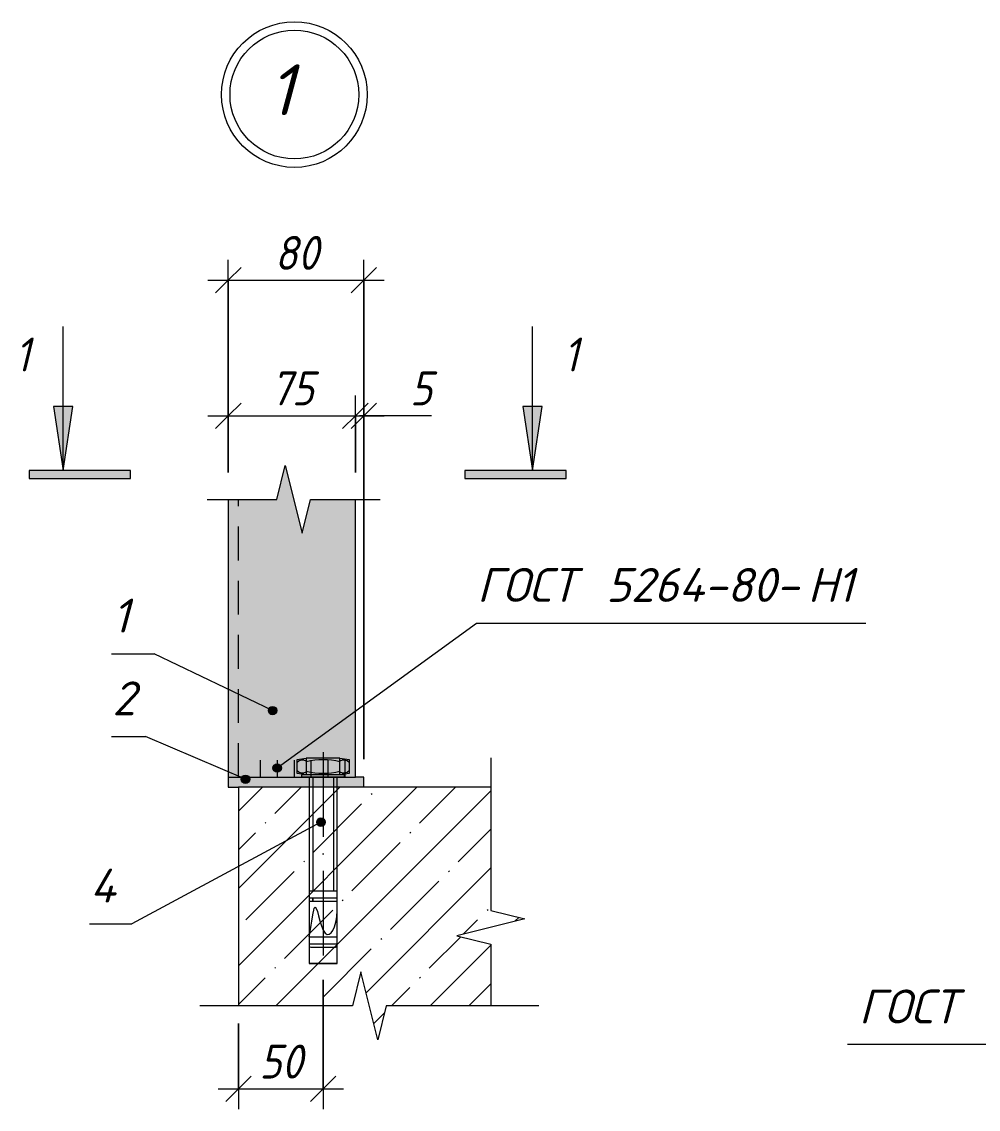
# Model space of a CAD drawing. Header units: millimetres. Extents: x -508 to 38670, y -99 to 8560.
# Drawn here: x 14500 to 15065, y 4120 to 4762 of the extents above; entities that cross this region are included whole.
import ezdxf

# ---------------------------------------------------------------- set-up
doc = ezdxf.new("R2010")
doc.units = ezdxf.units.MM
doc.linetypes.add('200_ШТРИХ_ш1п0_6_', pattern=[32, 20, -12])
doc.linetypes.add('50_200_ШТРИХ_1Т_ш5_п1_п1_', pattern=[70, 50, -10, 0, -10])
for name, color, linetype, lineweight in [('A-ANNO-DIMS', 7, 'Continuous', 9), ('A-ANNO-DIMS-10', 7, 'Continuous', 9), ('A-ANNO-NOTE', 7, 'Continuous', 9), ('A-DETL', 7, 'Continuous', 9), ('A-DETL-1', 7, 'Continuous', 5), ('A-DETL-2', 7, '200_ШТРИХ_ш1п0_6_', 5), ('A-DETL-3', 7, 'Continuous', 20), ('A-DETL-4', 7, '50_200_ШТРИХ_1Т_ш5_п1_п1_', 5), ('A-DETL-GENF', 7, 'Continuous', 9), ('A-DETL-GENF-1', 7, 'Continuous', 5), ('G-ANNO-TEXT', 7, 'Continuous', 9)]:
    doc.layers.add(name, color=color, linetype=linetype, lineweight=lineweight)
doc.layers.add('A-DETL-GENF-2', color=7, linetype='Continuous', lineweight=9, true_color=0xffffff)
doc.styles.add('ISOCPEUR_B_I', font='', dxfattribs={"height": 30})
doc.styles.add('ISOCPEUR_I_2', font='isocpeui.ttf', dxfattribs={"width": 0.9, "height": 20})
doc.styles.add('ISOCPEUR_I_4', font='isocpeui.ttf', dxfattribs={"height": 20})
doc.styles.get('ISOCPEUR_B_I').set_extended_font_data('ISOCPEUR', italic=True, bold=True)
doc.dimstyles.new('ISO-2_0_0_9К_СРЕДНИЙ_1', dxfattribs={"dimscale": 304.8, "dimtxt": 19.919624, "dimasz": 0.049213, "dimexe": 0.03937, "dimexo": 0, "dimgap": 0, "dimtad": 1, "dimdec": 0, "dimzin": 0, "dimdsep": 46, "dimtxsty": 'ISOCPEUR_I_2', "dimblk1": 'OBLIQUE', "dimblk2": 'OBLIQUE', "dimsah": 1, "dimcen": 0.09, "dimdle": 0.03937, "dimazin": 0, "dimtfac": 1, "dimtdec": 4, "dimtix": 1, "dimtmove": 0, "dimatfit": 3, "dimfxl": 1, "dimtvp": 1, "dimtolj": 1, "dimtzin": 0, "dimarcsym": 2})
doc.dimstyles.new('ISO-2_0_0_9К_СРЕДНИЙ_2', dxfattribs={"dimscale": 304.8, "dimtxt": 19.919624, "dimasz": 0.049213, "dimexe": 0.03937, "dimexo": 0, "dimgap": 0, "dimtad": 1, "dimdec": 0, "dimzin": 0, "dimdsep": 46, "dimtxsty": 'ISOCPEUR_I_2', "dimblk1": 'OBLIQUE', "dimblk2": 'OBLIQUE', "dimsah": 1, "dimcen": 0.09, "dimdle": 0.03937, "dimazin": 0, "dimtfac": 1, "dimtdec": 4, "dimtix": 1, "dimtmove": 1, "dimatfit": 3, "dimfxl": 1, "dimtvp": 1, "dimtolj": 1, "dimtzin": 0, "dimarcsym": 2})

# ---------------------------------------------------------------- blocks, each defined once
blk = doc.blocks.new('DET_Линия разрыва - Линия разрыва-17294155-АР1_Фахверк из 2-х уголков Ф-11_ Ф-18-Ф-21_Узлы 2 эт_')
at = {"layer": 'A-DETL-GENF'}
for p, q in [((-5, 20), (-10, 0)), ((5, -20), (-5, 20)), ((-10, 0), (-46.35, 0)), ((10, 0), (5, -20)), ((100, 0), (10, 0))]:
    blk.add_line(p, q, dxfattribs=at)
blk = doc.blocks.new('DET_Линия разрыва - Линия разрыва-V17-АР1_Фахверк из 2-х уголков Ф-11_ Ф-18-Ф-21_Узлы 2 эт_')
at = {"layer": 'A-DETL-GENF'}
for p, q in [((-5, 20), (-10, 0)), ((5, -20), (-5, 20)), ((-10, 0), (-100, 0)), ((10, 0), (5, -20)), ((100, 0), (10, 0))]:
    blk.add_line(p, q, dxfattribs=at)
blk = doc.blocks.new('DET_Линия разрыва - Линия разрыва-30620828-АР1_Фахверк из 2-х уголков Ф-11_ Ф-18-Ф-21_Узлы 2 эт_')
at = {"layer": 'A-DETL-GENF'}
for p, q in [((-5, 20), (-10, 0)), ((5, -20), (-5, 20)), ((-10, 0), (-51.14, 0)), ((10, 0), (5, -20)), ((51.14, 0), (10, 0))]:
    blk.add_line(p, q, dxfattribs=at)
blk = doc.blocks.new('_AT__Текстовая выноска 2_0 - _AT__Текстовая выноска 2_0-30620700-АР1_Фахверк из 2-х уголков Ф-11_ Ф-18-Ф-21_Узлы 2 эт_')
at = {"layer": 'A-ANNO-NOTE'}
blk.add_line((0, 0), (23, 0), dxfattribs=at)
blk = doc.blocks.new('DIMBLOCK197-АР1_Фахверк из 2-х уголков Ф-11_ Ф-18-Ф-21_Узлы 2 эт_')
at = {"layer": 'A-ANNO-DIMS-10'}
for p, q in [((14622.09, 4524.58), (14622.09, 4541.02)), ((14697.09, 4495.41), (14697.09, 4541.02)), ((14610.09, 4529.02), (14697.09, 4529.02)), ((14622.09, 4529.02), (14622.09, 4524.58)), ((14697.09, 4529.02), (14697.09, 4495.41))]:
    blk.add_line(p, q, dxfattribs=at)
at = {"layer": 'A-ANNO-DIMS-10', "lineweight": 20}
for p, q in [((14622.09, 4529.02), (14629.59, 4536.52)), ((14697.09, 4529.02), (14704.59, 4536.52)), ((14622.09, 4529.02), (14614.59, 4521.52)), ((14697.09, 4529.02), (14689.59, 4521.52))]:
    blk.add_line(p, q, dxfattribs=at)
at = {"layer": 'A-ANNO-DIMS-10', "color": 0, "insert": (14646.95, 4555.15), "char_height": 20, "width": 30.3391, "attachment_point": 1, "line_spacing_factor": 1.149209, "style": 'ISOCPEUR_I_2'}
blk.add_mtext('75', dxfattribs=at)
blk = doc.blocks.new('_Oblique')
at = {"color": 0, "linetype": 'ByBlock', "lineweight": -2}
blk.add_line((-0.5, -0.5), (0.5, 0.5), dxfattribs=at)
blk = doc.blocks.new('DIMBLOCK198-АР1_Фахверк из 2-х уголков Ф-11_ Ф-18-Ф-21_Узлы 2 эт_')
at = {"layer": 'A-ANNO-DIMS-10'}
for p, q in [((14697.09, 4495.41), (14697.09, 4541.02)), ((14702.09, 4495.77), (14702.09, 4541.02)), ((14697.09, 4529.02), (14714.09, 4529.02)), ((14697.09, 4529.02), (14697.09, 4495.41)), ((14729.37, 4529.02), (14699.59, 4529.02)), ((14702.09, 4529.02), (14702.09, 4495.77)), ((14742.01, 4529.02), (14729.37, 4529.02))]:
    blk.add_line(p, q, dxfattribs=at)
at = {"layer": 'A-ANNO-DIMS-10', "lineweight": 20}
for p, q in [((14697.09, 4529.02), (14704.59, 4536.52)), ((14702.09, 4529.02), (14709.59, 4536.52)), ((14697.09, 4529.02), (14689.59, 4521.52)), ((14702.09, 4529.02), (14694.59, 4521.52))]:
    blk.add_line(p, q, dxfattribs=at)
at = {"layer": 'A-ANNO-DIMS-10', "color": 0, "insert": (14729.37, 4555.15), "char_height": 20, "width": 15.1696, "attachment_point": 1, "line_spacing_factor": 1.149209, "style": 'ISOCPEUR_I_2'}
blk.add_mtext('\\fISOCPEUR|b0|i1|c204|p34|;\\W.9;5', dxfattribs=at)
blk = doc.blocks.new('DIMBLOCK199-АР1_Фахверк из 2-х уголков Ф-11_ Ф-18-Ф-21_Узлы 2 эт_')
at = {"layer": 'A-ANNO-DIMS-10'}
for p, q in [((14622.09, 4495.41), (14622.09, 4621.02)), ((14702.09, 4326.34), (14702.09, 4621.02)), ((14610.09, 4609.02), (14714.09, 4609.02)), ((14622.09, 4609.02), (14622.09, 4495.41)), ((14702.09, 4609.02), (14702.09, 4326.34))]:
    blk.add_line(p, q, dxfattribs=at)
at = {"layer": 'A-ANNO-DIMS-10', "lineweight": 20}
for p, q in [((14622.09, 4609.02), (14629.59, 4616.52)), ((14702.09, 4609.02), (14709.59, 4616.52)), ((14622.09, 4609.02), (14614.59, 4601.52)), ((14702.09, 4609.02), (14694.59, 4601.52))]:
    blk.add_line(p, q, dxfattribs=at)
at = {"layer": 'A-ANNO-DIMS-10', "color": 0, "insert": (14649.45, 4635.15), "char_height": 20, "width": 30.3391, "attachment_point": 1, "line_spacing_factor": 1.149209, "style": 'ISOCPEUR_I_2'}
blk.add_mtext('80', dxfattribs=at)
blk = doc.blocks.new('DIMBLOCK200-АР1_Фахверк из 2-х уголков Ф-11_ Ф-18-Ф-21_Узлы 2 эт_')
at = {"layer": 'A-ANNO-DIMS-10'}
for p, q in [((14678.06, 4196.07), (14678.06, 4119.59)), ((14678.06, 4131.59), (14678.06, 4196.07)), ((14628.09, 4170.16), (14628.09, 4119.59)), ((14628.09, 4131.59), (14628.09, 4170.16)), ((14616.09, 4131.59), (14690.06, 4131.59))]:
    blk.add_line(p, q, dxfattribs=at)
at = {"layer": 'A-ANNO-DIMS-10', "lineweight": 20}
for p, q in [((14628.09, 4131.59), (14635.59, 4139.09)), ((14678.06, 4131.59), (14685.56, 4139.09)), ((14628.09, 4131.59), (14620.59, 4124.09)), ((14678.06, 4131.59), (14670.56, 4124.09))]:
    blk.add_line(p, q, dxfattribs=at)
at = {"layer": 'A-ANNO-DIMS-10', "color": 0, "insert": (14640.43, 4157.72), "char_height": 20, "width": 30.3391, "attachment_point": 1, "line_spacing_factor": 1.149209, "style": 'ISOCPEUR_I_2'}
blk.add_mtext('50', dxfattribs=at)
blk = doc.blocks.new('_AT__Текстовая выноска 2_0 - _AT__Текстовая выноска 2_0-30620701-АР1_Фахверк из 2-х уголков Ф-11_ Ф-18-Ф-21_Узлы 2 эт_')
at = {"layer": 'A-ANNO-NOTE'}
blk.add_line((0, 0), (23, 0), dxfattribs=at)
blk = doc.blocks.new('_AT__Текстовая выноска1 - _AT__Текстовая выноска-30601250-АР1_Фахверк из 2-х уголков Ф-11_ Ф-18-Ф-21_Узлы 2 эт_')
at = {"layer": 'A-ANNO-NOTE'}
blk.add_line((0, 0), (2, 0), dxfattribs=at)
blk = doc.blocks.new('_AT__Текстовая выноска1 - _AT__Текстовая выноска-30601245-АР1_Фахверк из 2-х уголков Ф-11_ Ф-18-Ф-21_Узлы 2 эт_')
at = {"layer": 'A-ANNO-NOTE'}
blk.add_line((0, 0), (2.5, 0), dxfattribs=at)

msp = doc.modelspace()

# ---------------------------------------------------------------- hatches: boundary and pattern name
at = {"layer": 'A-ANNO-NOTE'}
h = msp.add_hatch(color=256, dxfattribs=at)
edge = h.paths.add_edge_path(flags=0)
edge.add_arc((14648.25, 4354.94), 2.5, 0, 360)
h = msp.add_hatch(color=256, dxfattribs=at)
edge = h.paths.add_edge_path(flags=0)
edge.add_arc((14650.96, 4321.05), 2.5, 0, 360)
h = msp.add_hatch(color=256, dxfattribs=at)
edge = h.paths.add_edge_path(flags=0)
edge.add_arc((14632.28, 4314.4), 2.5, 0, 360)
h = msp.add_hatch(color=256, dxfattribs=at)
edge = h.paths.add_edge_path(flags=0)
edge.add_arc((14676.79, 4289.1), 2.5, 0, 360)
at = {"layer": 'A-DETL-GENF'}
for points in [[(14524.56, 4496.73), (14530.21, 4534.45), (14518.9, 4534.45), (14520.38, 4524.58)], [(14801.63, 4496.73), (14807.29, 4534.45), (14795.97, 4534.45), (14797.09, 4526.97)], [(14525.26, 4492.04), (14564.43, 4492.04), (14564.43, 4496.73), (14504.56, 4496.73), (14504.56, 4492.04), (14524.56, 4492.04)], [(14777.09, 4492.04), (14821.63, 4492.04), (14821.63, 4496.73), (14761.75, 4496.73), (14761.75, 4492.04)]]:
    msp.add_hatch(color=256, dxfattribs=at).paths.add_polyline_path(points, flags=0)
at = {"layer": 'A-DETL-GENF-1'}
h = msp.add_hatch(dxfattribs=at)
h.set_pattern_fill('FP_14', color=256, style=0, pattern_type=2)
h.set_pattern_definition([(45, (9420.183, 0), (-22.80985, 22.80985), []), (45, (9442.993, 0), (-22.80985, 22.80985), [40.323, -8.065, 0.671, -7.394])])
h.paths.add_polyline_path([(14710.36, 4160.64), (14715.36, 4180.64), (14777.09, 4180.64), (14777.09, 4217), (14757.09, 4222), (14797.09, 4232), (14777.09, 4237), (14777.09, 4309.64), (14628.09, 4309.64), (14628.09, 4180.64), (14695.36, 4180.64), (14700.36, 4200.64), (14705.36, 4180.64)], flags=0)
at = {"layer": 'A-DETL-GENF-2'}
for points in [[(14622.09, 4315.64), (14697.09, 4315.64), (14697.09, 4479.66), (14670.7, 4479.66), (14665.7, 4459.66), (14655.7, 4499.66), (14650.7, 4479.66), (14622.09, 4479.66), (14622.09, 4459.66)], [(14697.09, 4309.64), (14702.09, 4309.64), (14702.09, 4315.64), (14622.09, 4315.64), (14622.09, 4309.64), (14628.09, 4309.64)]]:
    msp.add_hatch(color=256, dxfattribs=at).paths.add_polyline_path(points, flags=0)

# ---------------------------------------------------------------- linework, layer by layer
at = {"layer": 'A-ANNO-NOTE'}
for p, q in [((14650.96, 4321.05), (14768.52, 4406.61)), ((14648.25, 4354.94), (14578.23, 4388.48)), ((14632.28, 4314.4), (14573.23, 4339.65)), ((14676.79, 4289.1), (14565.07, 4229.09))]:
    msp.add_line(p, q, dxfattribs=at)
for centre in [(14648.25, 4354.94), (14650.96, 4321.05), (14632.28, 4314.4), (14676.79, 4289.1)]:
    msp.add_circle(centre, 2.5, dxfattribs=at)
at = {"layer": 'A-DETL'}
for p, q in [((14622.09, 4479.66), (14622.09, 4315.64)), ((14697.09, 4315.64), (14697.09, 4479.66)), ((14622.09, 4315.64), (14622.09, 4309.64)), ((14622.09, 4315.64), (14697.09, 4315.64)), ((14702.09, 4315.64), (14697.09, 4315.64)), ((14702.09, 4309.64), (14702.09, 4315.64)), ((14622.09, 4309.64), (14628.09, 4309.64))]:
    msp.add_line(p, q, dxfattribs=at)
at = {"layer": 'A-DETL-1'}
for p, q in [((14524.56, 4496.73), (14524.56, 4581.73)), ((14801.63, 4496.73), (14801.63, 4581.73)), ((14518.9, 4534.45), (14524.56, 4496.73)), ((14530.21, 4534.45), (14518.9, 4534.45)), ((14524.56, 4496.73), (14530.21, 4534.45)), ((14807.29, 4534.45), (14795.97, 4534.45)), ((14795.97, 4534.45), (14801.63, 4496.73)), ((14801.63, 4496.73), (14807.29, 4534.45)), ((14504.56, 4496.73), (14504.56, 4492.04)), ((14524.56, 4496.73), (14504.56, 4496.73)), ((14564.43, 4496.73), (14524.56, 4496.73)), ((14564.43, 4492.04), (14564.43, 4496.73)), ((14801.63, 4496.73), (14761.75, 4496.73)), ((14761.75, 4496.73), (14761.75, 4492.04)), ((14821.63, 4496.73), (14801.63, 4496.73)), ((14821.63, 4492.04), (14821.63, 4496.73)), ((14504.56, 4492.04), (14564.43, 4492.04)), ((14761.75, 4492.04), (14821.63, 4492.04)), ((14641.09, 4315.64), (14641.09, 4325.64)), ((14651.09, 4315.64), (14651.09, 4325.74)), ((14661.09, 4315.64), (14661.09, 4325.64)), ((14662.65, 4326.04), (14668.14, 4326.81)), ((14662.65, 4317.85), (14662.65, 4326.04)), ((14687.98, 4326.83), (14668.14, 4326.83)), ((14668.14, 4326.83), (14668.14, 4317.08)), ((14671.09, 4315.64), (14671.09, 4325.64)), ((14681.09, 4315.64), (14681.09, 4325.64)), ((14687.98, 4317.08), (14687.98, 4326.83)), ((14687.98, 4326.81), (14693.47, 4326.04)), ((14691.09, 4315.64), (14691.09, 4325.68)), ((14693.47, 4326.04), (14693.47, 4317.85)), ((14668.14, 4317.08), (14662.65, 4317.85)), ((14690.73, 4317.08), (14665.38, 4317.08)), ((14665.38, 4317.08), (14665.38, 4315.64)), ((14690.73, 4315.64), (14665.38, 4315.64)), ((14687.98, 4317.08), (14668.14, 4317.08)), ((14669.79, 4315.64), (14669.79, 4205.64)), ((14671.9, 4315.64), (14671.9, 4248.58)), ((14672.51, 4315.64), (14674.56, 4315.64)), ((14684.22, 4315.64), (14684.22, 4248.58)), ((14686.32, 4205.64), (14686.32, 4315.64)), ((14693.47, 4317.85), (14687.98, 4317.08)), ((14690.73, 4315.64), (14690.73, 4317.08)), ((14669.79, 4248.58), (14686.32, 4248.58)), ((14669.79, 4244.45), (14686.32, 4244.45)), ((14671.86, 4244.45), (14671.86, 4242.39)), ((14671.95, 4244.45), (14671.95, 4242.39)), ((14669.79, 4242.39), (14686.32, 4242.39)), ((14669.79, 4221.42), (14686.32, 4221.42)), ((14669.79, 4217.29), (14686.32, 4217.29)), ((14670.76, 4215.22), (14685.35, 4215.22)), ((14686.32, 4205.64), (14669.79, 4205.64)), ((14669.79, 4205.64), (14686.32, 4205.64))]:
    msp.add_line(p, q, dxfattribs=at)
for radius in [43, 38]:
    msp.add_circle((14661.09, 4718.61), radius, dxfattribs=at)
for centre, radius, start, end in [((14665.78, 4321.52), 4.23, 56.08031, 137.7236), ((14678.06, 4283.1), 42.85, 76.6145, 103.3855), ((14690.34, 4321.52), 4.23, 42.2764, 123.91969), ((14665.78, 4322.39), 4.23, 222.2764, 303.91969), ((14678.06, 4360.8), 42.85, 256.6145, 283.3855), ((14690.34, 4322.39), 4.23, 236.08031, 317.7236), ((14670.97, 4216.58), 1.38, 210.89949, 261.27655), ((14685.14, 4216.58), 1.38, 278.72345, 329.10051)]:
    msp.add_arc(centre, radius, start, end, dxfattribs=at)
msp.add_open_spline([(14669.79, 4221.42), (14670.97, 4226.14), (14673.43, 4251.6), (14677.19, 4214.13), (14686.32, 4226.11), (14686.32, 4237.11)], degree=3, knots=[3.947128, 3.947128, 3.947128, 3.947128, 10.095996, 20.129437, 28.583816, 28.583816, 28.583816, 28.583816], dxfattribs=at)
at = {"layer": 'A-DETL-2'}
for p, q in [((14628.09, 4315.64), (14628.09, 4479.66)), ((14697.09, 4315.64), (14697.09, 4325.64)), ((14664.84, 4315.64), (14671.84, 4315.64))]:
    msp.add_line(p, q, dxfattribs=at)
at = {"layer": 'A-DETL-3'}
for p, q in [((14777.09, 4309.64), (14628.09, 4309.64)), ((14628.09, 4309.64), (14628.09, 4180.64))]:
    msp.add_line(p, q, dxfattribs=at)
at = {"layer": 'A-DETL-4'}
msp.add_line((14678.06, 4330.38), (14678.06, 4200.38), dxfattribs=at)

# ---------------------------------------------------------------- block references
at = {"layer": 'A-ANNO-NOTE', "xscale": 10, "yscale": 10, "zscale": 10}
for name, p in [('_AT__Текстовая выноска 2_0 - _AT__Текстовая выноска 2_0-30620701-АР1_Фахверк из 2-х уголков Ф-11_ Ф-18-Ф-21_Узлы 2 эт_', (14768.52, 4406.61)), ('_AT__Текстовая выноска1 - _AT__Текстовая выноска-30601245-АР1_Фахверк из 2-х уголков Ф-11_ Ф-18-Ф-21_Узлы 2 эт_', (14553.23, 4388.48)), ('_AT__Текстовая выноска1 - _AT__Текстовая выноска-30601250-АР1_Фахверк из 2-х уголков Ф-11_ Ф-18-Ф-21_Узлы 2 эт_', (14553.23, 4339.65)), ('_AT__Текстовая выноска1 - _AT__Текстовая выноска-30601245-АР1_Фахверк из 2-х уголков Ф-11_ Ф-18-Ф-21_Узлы 2 эт_', (14540.07, 4229.09))]:
    msp.add_blockref(name, p, dxfattribs=at)
at = {"layer": 'A-ANNO-NOTE', "xscale": 10, "yscale": 10, "zscale": 10, "rotation": 180}
msp.add_blockref('_AT__Текстовая выноска 2_0 - _AT__Текстовая выноска 2_0-30620700-АР1_Фахверк из 2-х уголков Ф-11_ Ф-18-Ф-21_Узлы 2 эт_', (15217.62, 4157.73), dxfattribs=at)
at = {"layer": 'A-DETL-GENF'}
for name, p, rotation in [('DET_Линия разрыва - Линия разрыва-30620828-АР1_Фахверк из 2-х уголков Ф-11_ Ф-18-Ф-21_Узлы 2 эт_', (14660.7, 4479.66), 180), ('DET_Линия разрыва - Линия разрыва-17294155-АР1_Фахверк из 2-х уголков Ф-11_ Ф-18-Ф-21_Узлы 2 эт_', (14777.09, 4227), 89.9999999999999)]:
    msp.add_blockref(name, p, dxfattribs=dict(at, rotation=rotation))
msp.add_blockref('DET_Линия разрыва - Линия разрыва-V17-АР1_Фахверк из 2-х уголков Ф-11_ Ф-18-Ф-21_Узлы 2 эт_', (14705.36, 4180.64), dxfattribs=at)

# ---------------------------------------------------------------- texts
at = {"layer": 'A-ANNO-NOTE', "char_height": 20, "attachment_point": 1, "style": 'ISOCPEUR_I_4'}
for s, insert, width in [('ГОСТ', (14768.93, 4439.13), 76.962), (' 5264-80-', (14832.43, 4439.13), 159.5358), ('\\fISOCPEUR|b0|i1|c204|p34|;Н', (14964.06, 4439.13), 20.8439), ('\\fISOCPEUR|b0|i1|c204|p34|;1', (14981.25, 4439.13), 12.827), ('\\fISOCPEUR|b0|i1|c204|p34|;1', (14553.64, 4421), 12.827), ('\\fISOCPEUR|b0|i1|c204|p34|;2', (14553.64, 4372.18), 17.6371), ('\\fISOCPEUR|b0|i1|c204|p34|;4', (14540.48, 4261.62), 20.8439), ('ГОСТ', (14994.31, 4190.26), 76.962)]:
    msp.add_mtext(s, dxfattribs=dict(at, insert=insert, width=width))
at = {"layer": 'G-ANNO-TEXT', "attachment_point": 1}
for s, insert, char_height, width, style in [('\\fISOCPEUR|b1|i1|c204|p34|;1', (14645.72, 4736.47), 30, 19.2405, 'ISOCPEUR_B_I'), ('\\fISOCPEUR|b0|i1|c204|p34|;\\W.9;1', (14496.09, 4575.16), 20, 11.5443, 'ISOCPEUR_I_2'), ('\\fISOCPEUR|b0|i1|c204|p34|;\\W.9;1', (14819.84, 4575.16), 20, 11.5443, 'ISOCPEUR_I_2')]:
    msp.add_mtext(s, dxfattribs=dict(at, insert=insert, char_height=char_height, width=width, style=style))

# ---------------------------------------------------------------- dimensions: what is measured, and where the dimension line sits
at = {"layer": 'A-ANNO-DIMS'}
for base, p1, p2, override, picture, middle in [((14702.09, 4609.02), (14622.09, 4495.41), (14702.09, 4326.34), {"dimpost": '<>', "dimfxl": 187.045722}, 'DIMBLOCK199-АР1_Фахверк из 2-х уголков Ф-11_ Ф-18-Ф-21_Узлы 2 эт_', (14662.09, 4619.02)), ((14697.09, 4529.02), (14622.09, 4524.58), (14697.09, 4495.41), {"dimpost": '<>', "dimfxl": 80.471737}, 'DIMBLOCK197-АР1_Фахверк из 2-х уголков Ф-11_ Ф-18-Ф-21_Узлы 2 эт_', (14659.59, 4539.15)), ((14678.06, 4131.59), (14628.09, 4170.16), (14678.06, 4196.07), {"dimpost": '<>', "dimfxl": 56.284361}, 'DIMBLOCK200-АР1_Фахверк из 2-х уголков Ф-11_ Ф-18-Ф-21_Узлы 2 эт_', (14653.07, 4141.59))]:
    dim = msp.add_linear_dim(base=base, p1=p1, p2=p2, dimstyle='ISO-2_0_0_9К_СРЕДНИЙ_1', override=override, dxfattribs=at)
    dim.commit()
    dim.dimension.update_dxf_attribs({"geometry": picture, "text_midpoint": middle})
dim = msp.add_linear_dim(base=(14702.09, 4529.02), p1=(14697.09, 4495.41), p2=(14702.09, 4495.77), dimstyle='ISO-2_0_0_9К_СРЕДНИЙ_2', override={"dimpost": '<>', "dimfxl": 5.012949}, dxfattribs=at)
dim.commit()
dim.dimension.update_dxf_attribs({"geometry": 'DIMBLOCK198-АР1_Фахверк из 2-х уголков Ф-11_ Ф-18-Ф-21_Узлы 2 эт_', "text_midpoint": (14736.95, 4541.81), "dimtype": 160})

doc.saveas('drawing.dxf')
